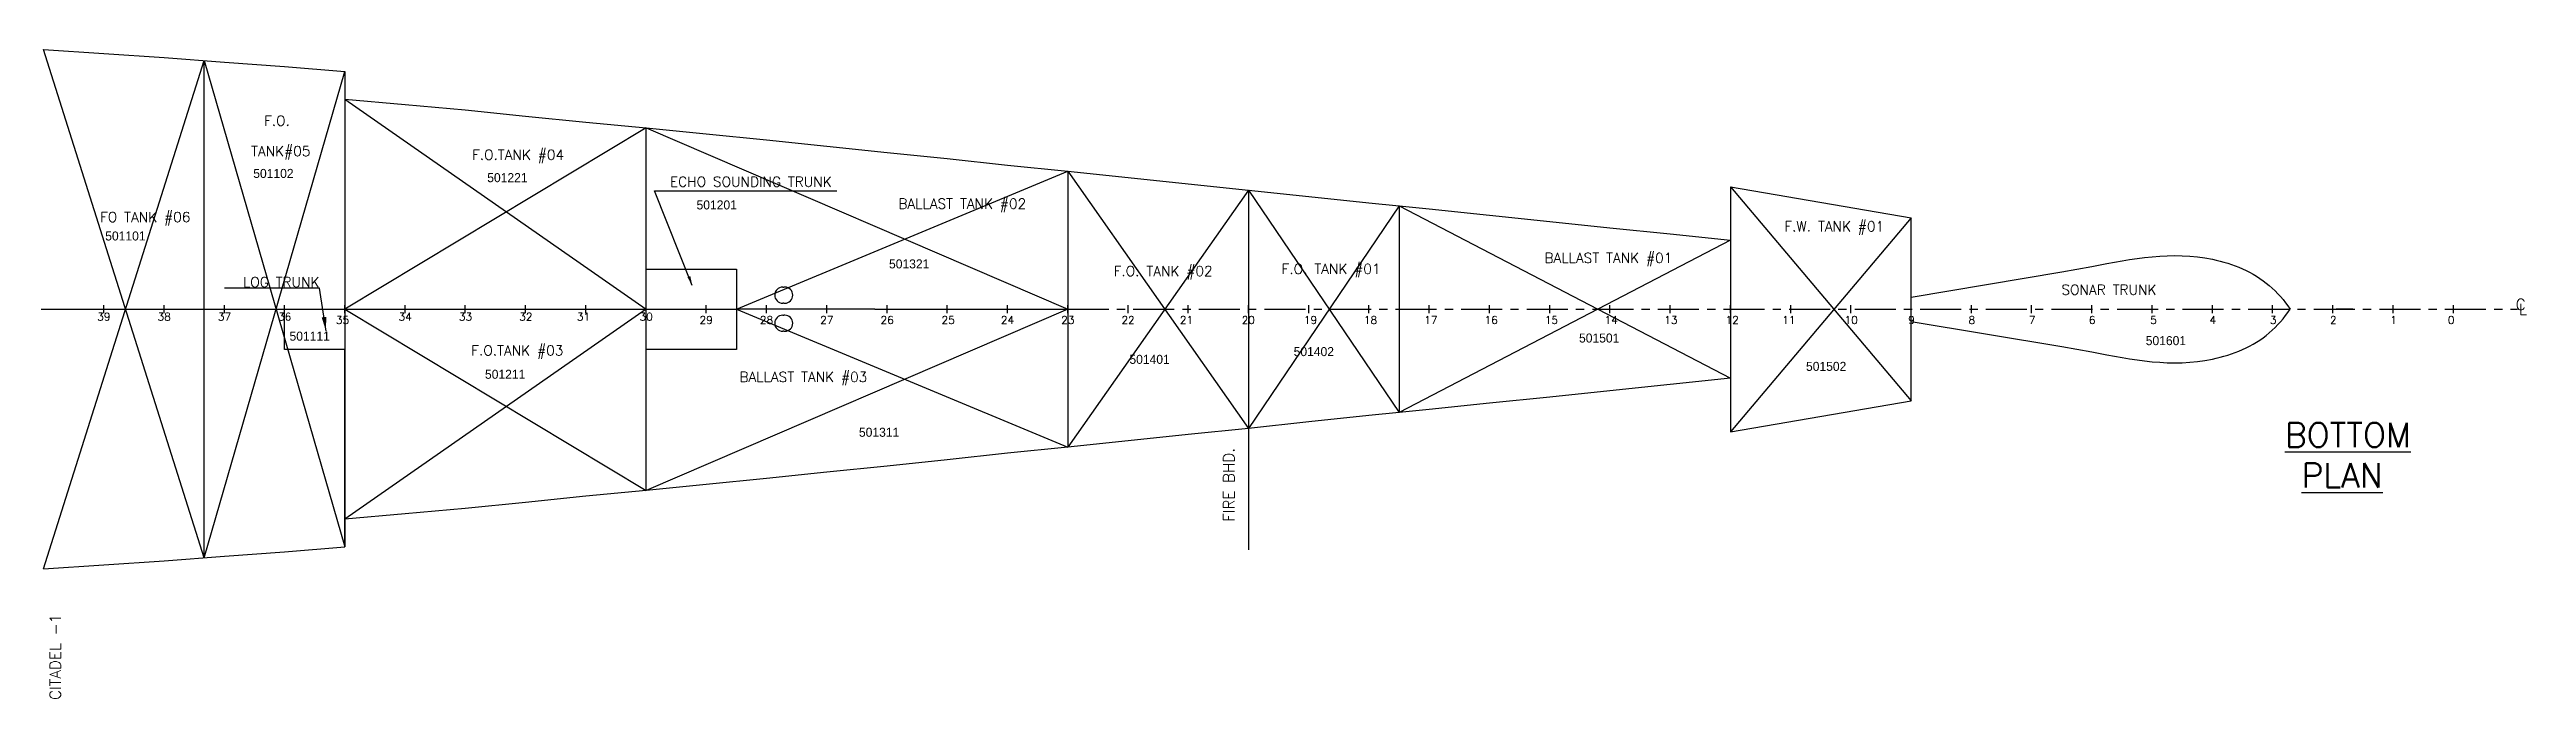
# Model space of a CAD drawing. Header units: inches. Extents: x -439515 to 169029, y 17745 to 226722.
# Drawn here: x 94477 to 147353, y 18359 to 32214 of the extents above; entities that cross this region are included whole.
import ezdxf
from ezdxf.enums import TextEntityAlignment as Align

# ---------------------------------------------------------------- set-up
doc = ezdxf.new("R2010")
doc.units = ezdxf.units.IN
doc.header["$LTSCALE"] = 700
doc.header["$MEASUREMENT"] = 0
doc.linetypes.add('CENTER', pattern=[2, 1.25, -0.25, 0.25, -0.25])
doc.linetypes.add('DOTDASH1', pattern=[1600, 1000, -250, 100, -250])
for name, color, linetype in [('01', 7, 'Continuous'), ('1', 2, 'Continuous'), ('COMPT.NOS', 4, 'Continuous'), ('COMPTNAME', 7, 'Continuous'), ('HOLD', 7, 'Continuous'), ('TANK MARKS', 7, 'Continuous')]:
    doc.layers.add(name, color=color, linetype=linetype)
doc.styles.add('ROMANS', font='romans')
doc.styles.add('style1', font='romans.shx', dxfattribs={"height": 250})
doc.dimstyles.new('ISO-25', dxfattribs={"dimtxt": 2.5, "dimasz": 2.5, "dimexe": 1.25, "dimexo": 0.625, "dimtad": 1, "dimdsep": 46, "dimtxsty": 'Standard', "dimcen": 2.5, "dimadec": 0, "dimazin": 0, "dimtfac": 1, "dimtmove": 2, "dimatfit": 3, "dimfxl": 1, "dimtolj": 1, "dimtzin": 0, "dimarcsym": 0})
doc.dimstyles.get("Standard").update_dxf_attribs({"dimtxt": 150.18, "dimasz": 200.18, "dimexe": 0.8, "dimexo": 0.625, "dimgap": 0.09, "dimtad": 0, "dimtih": 1, "dimtoh": 1, "dimdec": 0, "dimzin": 0, "dimdsep": 46, "dimtxsty": 'Standard', "dimcen": 8.09, "dimclrd": 40, "dimclre": 40, "dimadec": 0, "dimazin": 0, "dimtfac": 1, "dimtdec": 0, "dimtofl": 0, "dimtmove": 0, "dimatfit": 3, "dimfxl": 1, "dimtolj": 1, "dimtzin": 0, "dimarcsym": 0})

# ---------------------------------------------------------------- blocks, each defined once
blk = doc.blocks.new('MH1', base_point=(89752, 115291))
at = {"linetype": 'Continuous'}
blk.add_line((89777, 115491), (89752, 115491), dxfattribs=at)
for points in [[(89727, 115491), (89752, 115491)], [(89752, 115091), (89727, 115091)], [(89752, 115091), (89727, 115091)], [(89752, 115091), (89727, 115091)], [(89752, 115091), (89727, 115091)], [(89752, 115091), (89777, 115091)], [(89752, 115091), (89777, 115091)], [(89752, 115091), (89777, 115091)], [(89752, 115091), (89777, 115091)]]:
    blk.add_lwpolyline(points, dxfattribs=at)
blk.add_lwpolyline([(89777, 115091, 1), (89777, 115491)], format="xyb", dxfattribs=at)
blk.add_arc((89727, 115291), 200, 90, 270, dxfattribs=at)

msp = doc.modelspace()

# ---------------------------------------------------------------- linework, layer by layer
at = {"color": 7, "linetype": 'Continuous'}
for p, q in [((97780, 21362), (97780, 31977)), ((95636, 26584), (95636, 26755)), ((96923, 26584), (96923, 26755)), ((98209, 26584), (98209, 26755)), ((99495, 26584), (99495, 26755)), ((100781, 26584), (100781, 26755)), ((102067, 26584), (102067, 26755)), ((103353, 26584), (103353, 26755)), ((104639, 26584), (104639, 26755)), ((105925, 26584), (105925, 26755)), ((107211, 26584), (107211, 26755)), ((108497, 26584), (108497, 26755)), ((109783, 26584), (109783, 26755)), ((111069, 26584), (111069, 26755)), ((112355, 26584), (112355, 26755)), ((113641, 26584), (113641, 26755)), ((114927, 26584), (114927, 26755)), ((116213, 26584), (116213, 26755)), ((117500, 26584), (117500, 26755)), ((118786, 26584), (118786, 26755)), ((120072, 26584), (120072, 26755)), ((121358, 26584), (121358, 26755)), ((122644, 26584), (122644, 26755)), ((123930, 26584), (123930, 26755)), ((125216, 26584), (125216, 26755)), ((126502, 26584), (126502, 26755)), ((127788, 26584), (127788, 26755)), ((129074, 26584), (129074, 26755)), ((130360, 26584), (130360, 26755)), ((131646, 26584), (131646, 26755)), ((132932, 26584), (132932, 26755)), ((134218, 26584), (134218, 26755)), ((134218, 26584), (134218, 26755)), ((134218, 26584), (134218, 26755)), ((134218, 26584), (134218, 26755)), ((135504, 26584), (135504, 26755)), ((135504, 26584), (135504, 26755)), ((136790, 26584), (136790, 26755)), ((136790, 26584), (136790, 26755)), ((138077, 26584), (138077, 26755)), ((139363, 26584), (139363, 26755)), ((140649, 26584), (140649, 26755)), ((140649, 26584), (140649, 26755)), ((141935, 26584), (141935, 26755)), ((143221, 26584), (143221, 26755)), ((144507, 26584), (144507, 26755)), ((145793, 26584), (145793, 26755))]:
    msp.add_line(p, q, dxfattribs=at)
at = {"color": 7}
for p, q in [((100781, 31744), (100781, 21596)), ((107211, 22796), (107211, 30543)), ((116213, 29614), (116213, 23725)), ((107390, 29200), (111281, 29200)), ((120072, 29213), (120072, 24126)), ((130360, 29286), (130360, 24054)), ((134218, 24716), (134218, 28624)), ((107211, 27527), (109140, 27527)), ((109140, 27527), (109140, 25812)), ((78918, 26670), (97780, 26670)), ((97780, 26670), (100781, 26670)), ((99495, 25812), (99495, 26670)), ((100781, 26670), (107211, 26670)), ((107211, 26670), (109140, 26670)), ((112098, 26670), (109140, 26670)), ((112098, 26670), (116213, 26670)), ((143647, 26670), (143292, 26670)), ((100781, 25812), (99495, 25812)), ((100781, 21596), (100781, 25812)), ((109140, 25812), (107211, 25812))]:
    msp.add_line(p, q, dxfattribs=at)
msp.add_line((123287, 28877), (123287, 24462))
at = {"color": 5, "linetype": 'CENTER'}
msp.add_line((116213, 26670), (147165, 26670), dxfattribs=at)
at = {"layer": '01', "linetype": 'ByBlock'}
for p, q in [((130360, 29286), (134218, 28624)), ((130360, 24054), (134218, 24716))]:
    msp.add_line(p, q, dxfattribs=at)
at = {"layer": '01', "color": 4, "linetype": 'ByBlock'}
msp.add_line((120072, 24126), (120072, 21532), dxfattribs=at)
at = {"layer": '1', "color": 7, "linetype": 'Continuous'}
for points in [[(134218, 26930), (137434, 27466), (137755, 27524), (138077, 27582), (138398, 27643), (138720, 27701), (138880, 27728), (139040, 27752), (139201, 27773), (139363, 27790), (139523, 27803), (139684, 27812), (139844, 27815), (140006, 27812), (140168, 27802), (140329, 27786), (140489, 27764), (140649, 27735), (140731, 27717), (140813, 27697), (140895, 27675), (140976, 27651), (141056, 27626), (141136, 27597), (141215, 27566), (141292, 27533), (141368, 27497), (141443, 27458), (141517, 27417), (141589, 27374), (141660, 27327), (141729, 27278), (141797, 27227), (141862, 27174), (141925, 27118), (141987, 27060), (142047, 27000), (142104, 26938), (142158, 26874), (142211, 26808), (142261, 26740), (142308, 26670)], [(134218, 26409), (137434, 25873), (137755, 25816), (138077, 25757), (138398, 25697), (138720, 25638), (138880, 25612), (139040, 25588), (139201, 25566), (139363, 25549), (139523, 25536), (139684, 25528), (139844, 25524), (140006, 25528), (140168, 25537), (140329, 25553), (140489, 25576), (140649, 25605), (140731, 25623), (140813, 25643), (140895, 25664), (140976, 25688), (141056, 25714), (141136, 25742), (141215, 25773), (141292, 25806), (141368, 25842), (141443, 25881), (141517, 25922), (141589, 25966), (141660, 26012), (141729, 26061), (141797, 26112), (141862, 26166), (141925, 26221), (141987, 26280), (142047, 26340), (142104, 26401), (142158, 26466), (142211, 26532), (142261, 26599), (142308, 26670)]]:
    msp.add_lwpolyline(points, dxfattribs=at)
at = {"layer": 'COMPTNAME', "color": 0}
msp.add_line((100238, 27119), (98212, 27119), dxfattribs=at)
at = {"layer": 'HOLD', "color": 7}
for points in [[(94350, 32214), (95636, 32126), (96923, 32042), (98209, 31944), (99495, 31851), (100781, 31744)], [(100781, 31154), (102067, 31040), (103353, 30924), (104639, 30795), (105925, 30662), (107211, 30543), (108497, 30414), (109783, 30285), (111069, 30150), (112355, 30018), (113641, 29885), (114927, 29744), (116213, 29614), (117500, 29481), (118786, 29347), (120072, 29213), (121358, 29077), (122644, 28941), (123287, 28877), (123930, 28811), (125216, 28676), (126502, 28544), (127788, 28410), (129074, 28277), (130360, 28144)], [(130360, 25195), (129074, 25062), (127788, 24929), (126502, 24795), (125216, 24663), (123930, 24529), (123287, 24462), (122644, 24398), (121358, 24262), (120072, 24126), (118786, 23992), (117500, 23858), (116213, 23725), (114927, 23595), (113641, 23454), (112355, 23322), (111069, 23190), (109783, 23054), (108497, 22925), (107211, 22796), (105925, 22677), (104639, 22544), (103353, 22415), (102067, 22300), (100781, 22186)], [(94350, 21125), (95636, 21213), (96923, 21297), (98209, 21395), (99495, 21489), (100781, 21596)]]:
    msp.add_lwpolyline(points, dxfattribs=at)
at = {"layer": 'TANK MARKS', "color": 24, "linetype": 'DOTDASH1'}
for p, q in [((97780, 21362), (94350, 32214)), ((94350, 21125), (97780, 31977)), ((97780, 31977), (100781, 21596)), ((97780, 21362), (100781, 31744)), ((100781, 31154), (107211, 26670)), ((107211, 30543), (100781, 26670)), ((116213, 29614), (120072, 24126)), ((120072, 29213), (116213, 23725)), ((120072, 29213), (123287, 24462)), ((123287, 28877), (120072, 24126)), ((107211, 26670), (100781, 22186)), ((100781, 26670), (107211, 22796))]:
    msp.add_line(p, q, dxfattribs=at)
at = {"layer": 'TANK MARKS', "color": 3, "linetype": 'DOTDASH1'}
for p, q in [((107211, 30543), (116213, 26670)), ((109140, 26670), (116213, 29614)), ((123287, 28877), (130360, 25195)), ((130360, 28144), (123287, 24462)), ((116213, 26670), (107211, 22796)), ((109140, 26670), (116213, 23725))]:
    msp.add_line(p, q, dxfattribs=at)
at = {"layer": 'TANK MARKS', "color": 4, "linetype": 'DOTDASH1'}
for p, q in [((130360, 29286), (134218, 24716)), ((134218, 28624), (130360, 24054))]:
    msp.add_line(p, q, dxfattribs=at)

# ---------------------------------------------------------------- block references
at = {"color": 7, "linetype": 'Continuous', "xscale": 0.8573749999999999, "yscale": 0.8573749999999999, "zscale": 0.8573749999999999}
for p in [(110150, 26970), (110150, 26370)]:
    msp.add_blockref('MH1', p, dxfattribs=at)

# ---------------------------------------------------------------- texts
at = {"color": 7, "style": 'ROMANS'}
for s, p in [('39', (95639, 26509)), ('38', (96925, 26509)), ('37', (98211, 26509)), ('36', (99497, 26509)), ('34', (102069, 26509)), ('33', (103355, 26509)), ('32', (104642, 26509)), ('31', (105873, 26509)), ('30', (107214, 26509))]:
    msp.add_text(s, height=165, dxfattribs=at).set_placement(p, align=Align.MIDDLE)
for s, p in [('35', (100732, 26356)), ('29', (108497, 26356)), ('28', (109783, 26356)), ('27', (111069, 26356)), ('26', (112356, 26356)), ('25', (113659, 26356)), ('24', (114928, 26356)), ('23', (116214, 26356)), ('22', (117500, 26356)), ('21', (118747, 26356)), ('20', (120068, 26356)), ('19', (121393, 26356)), ('18', (122679, 26356)), ('17', (123965, 26356)), ('16', (125251, 26356)), ('15', (126537, 26356)), ('14', (127814, 26356)), ('13', (129090, 26356)), ('12', (130395, 26356)), ('11', (131606, 26356)), ('10', (132936, 26356)), ('9', (134227, 26356)), ('8', (135513, 26356)), ('7', (136799, 26356)), ('6', (138085, 26356)), ('5', (139392, 26356)), ('4', (140657, 26356)), ('3', (141944, 26356)), ('2', (143230, 26356)), ('1', (144516, 26356)), ('0', (145743, 26356))]:
    msp.add_text(s, height=165, dxfattribs=at).set_placement(p, align=Align.CENTER)
at = {"style": 'ROMANS'}
for s, p in [('C', (147229, 26653)), ('L', (147277, 26549))]:
    msp.add_text(s, height=236, dxfattribs=at).set_placement(p, align=Align.CENTER)
at = {"color": 7, "style": 'ROMANS'}
for s, p in [('FIRE BHD.', (119770, 23706)), ('CITADEL -1', (94717, 20167))]:
    msp.add_text(s, height=235.8, rotation=90, dxfattribs=at).set_placement(p, align=Align.RIGHT)
at = {"linetype": 'Continuous', "insert": (142198, 24244), "char_height": 518.2, "width": 3372.63, "attachment_point": 1, "style": 'ROMANS'}
msp.add_mtext('{\\LBOTTOM}\\P {\\LPLAN}', dxfattribs=at)
at = {"layer": 'COMPT.NOS', "color": 4, "linetype": 'ByBlock', "char_height": 192.9, "width": 1570.24, "attachment_point": 1}
for s, insert in [('501102', (98826, 29665)), ('501221', (103821, 29575)), ('501201', (108289, 28993)), ('501101', (95666, 28330)), ('501321', (112398, 27734)), ('501111', (99600, 26191)), ('501501', (127128, 26151)), ('501601', (139226, 26095)), ('501401', (117530, 25696)), ('501402', (121036, 25861)), ('501502', (131973, 25546)), ('501211', (103773, 25377)), ('501311', (111756, 24139))]:
    msp.add_mtext(s, dxfattribs=dict(at, insert=insert))
at = {"layer": 'COMPTNAME', "color": 7, "style": 'style1'}
for s, height, p in [('F.O.', 214.3, (99607, 30587)), ('TANK#05', 214.3, (100046, 29938)), ('F.O.TANK #04', 214.34, (105462, 29860)), ('ECHO SOUNDING TRUNK', 214.34, (111176, 29285)), ('FO TANK #06', 214.34, (97485, 28531)), ('BALLAST TANK #02', 214.34, (115326, 28816)), ('F.W. TANK #01', 214.34, (133642, 28332)), ('F.O. TANK #02', 214.34, (119306, 27378)), ('F.O. TANK #01', 214.34, (122891, 27423)), ('BALLAST TANK #01', 214.34, (129119, 27657)), ('LOG TRUNK', 214.3, (100241, 27141)), ('SONAR TRUNK', 214.34, (139456, 26979)), ('F.O.TANK #03', 214.34, (105446, 25682)), ('BALLAST TANK #03', 214.34, (111934, 25116))]:
    msp.add_text(s, height=height, dxfattribs=at).set_placement(p, align=Align.RIGHT)

# ---------------------------------------------------------------- leaders
at = {"color": 3}
msp.add_leader([(108199, 27179), (107390, 29200)], dimstyle='Standard', dxfattribs=at)
at = {"layer": 'COMPTNAME', "color": 0}
msp.add_leader([(100381, 26203), (100238, 27119)], dimstyle='ISO-25', override={"dimasz": 300, "dimgap": 0.625, "dimtad": 0}, dxfattribs=at)

doc.saveas('drawing.dxf')
